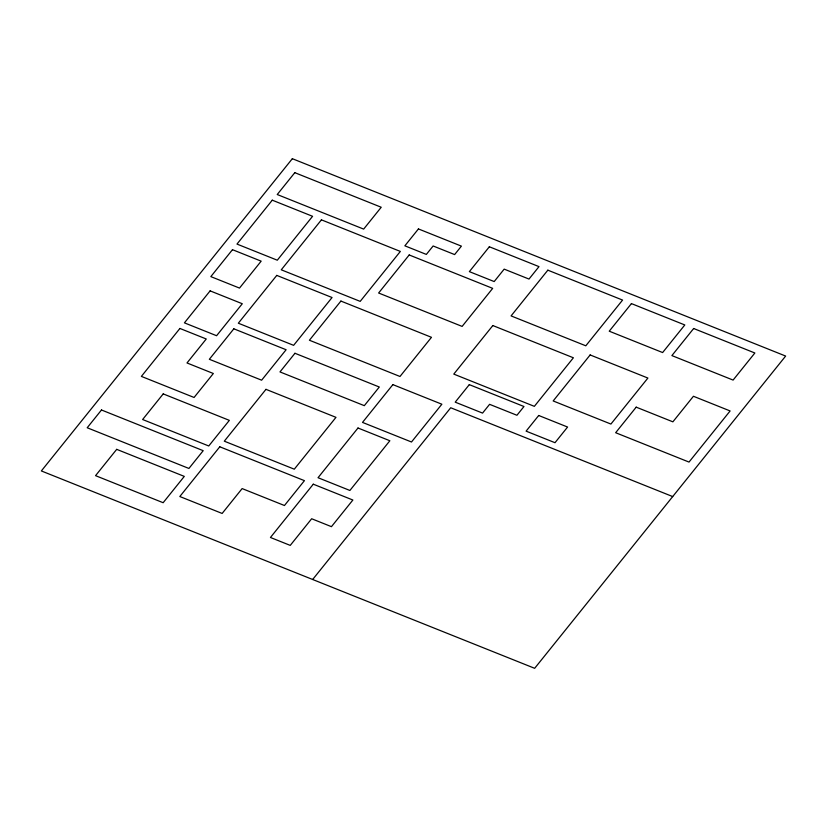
<?xml version="1.0" encoding="UTF-8"?>
<svg xmlns="http://www.w3.org/2000/svg" width="827" height="827" viewBox="0 0 827 827"><rect width="100%" height="100%" fill="white"/><g stroke="black" fill="none" stroke-linecap="round" stroke-linejoin="round"><path stroke-width="1.24" d="M312.668 579.489L450.715 407.752L672.702 496.572M292.344 158.691L41.35 470.945L534.656 668.309L785.65 356.055L292.344 158.691M101.483 409.985L87.197 427.755L188.918 468.454L203.204 450.674L101.483 409.985M232.48 249.682L210.833 276.611L239.51 288.085L261.167 261.156L232.48 249.682M272.269 200.175L236.987 244.079L277.293 260.205L312.575 216.302L272.269 200.175M294.805 172.667L277.231 194.521L363.663 229.1L381.226 207.246L294.805 172.667M179.914 328.453L141.376 376.388L194.076 397.467L213.345 373.504L186.995 362.96L206.264 338.987L179.914 328.453M210.12 290.866L184.421 322.85L216.591 335.721L242.29 303.736L210.12 290.866M116.7 449.35L95.55 475.659L163.146 502.713L184.297 476.393L116.7 449.35M163.219 393.9L142.626 419.516L208.755 445.98L229.348 420.364L163.219 393.9M233.834 328.815L209.345 359.28L261.632 380.193L286.111 349.738L233.834 328.815M276.766 275.401L238.331 323.212L293.626 345.335L332.051 297.524L276.766 275.401M321.424 219.848L281.263 269.809L360.19 301.379L400.351 251.429L321.424 219.848M219.796 446.787L179.821 496.52L222.143 513.453L242.135 488.581L284.457 505.514L304.439 480.652L219.796 446.787M265.974 389.341L224.303 441.184L294.298 469.188L335.979 417.346L265.974 389.341M294.96 353.274L279.981 371.923L364.314 405.664L379.304 387.015L294.96 353.274M340.9 301.069L309.412 340.238L399.989 376.481L431.477 337.313L340.9 301.069M418.431 228.934L404.858 245.826L426.339 254.416L433.131 245.981L454.623 254.571L461.404 246.136L418.431 228.934M409.2 254.964L378.621 293.006L462.117 326.407L492.685 288.365L409.2 254.964M489.346 246.766L469.364 271.628L494.184 281.562L504.181 269.126L529.001 279.061L538.997 266.625L489.346 246.766M357.998 428.004L318.033 477.717L349.893 490.463L389.858 440.75L357.998 428.004M392.877 384.617L362.505 422.401L411.495 442L441.866 404.217L392.877 384.617M313.288 484.188L270.45 537.478L290.246 545.396L311.665 518.746L331.451 526.665L352.871 500.025L313.288 484.188M492.83 325.549L453.785 374.104L534.356 406.346L573.39 357.781L492.83 325.549M547.846 270.171L511.076 315.904L585.805 345.8L622.576 300.067L547.846 270.171M469.302 384.638L455.212 402.16L482.554 413.097L489.594 404.331L516.937 415.268L523.977 406.512L469.302 384.638M538.708 415.485L526.106 431.146L555 442.703L567.591 427.042L538.708 415.485M590.147 354.948L553.17 400.95L610.915 424.055L647.903 378.053L590.147 354.948M631.425 303.602L609.241 331.193L662.623 352.55L684.808 324.959L631.425 303.602M693.657 328.505L671.886 355.589L733.094 380.079L754.865 352.995L693.657 328.505M636.201 407.153L615.65 432.717L689.015 462.076L730.117 410.947L693.429 396.267L672.878 421.832L636.201 407.153"/></g></svg>
